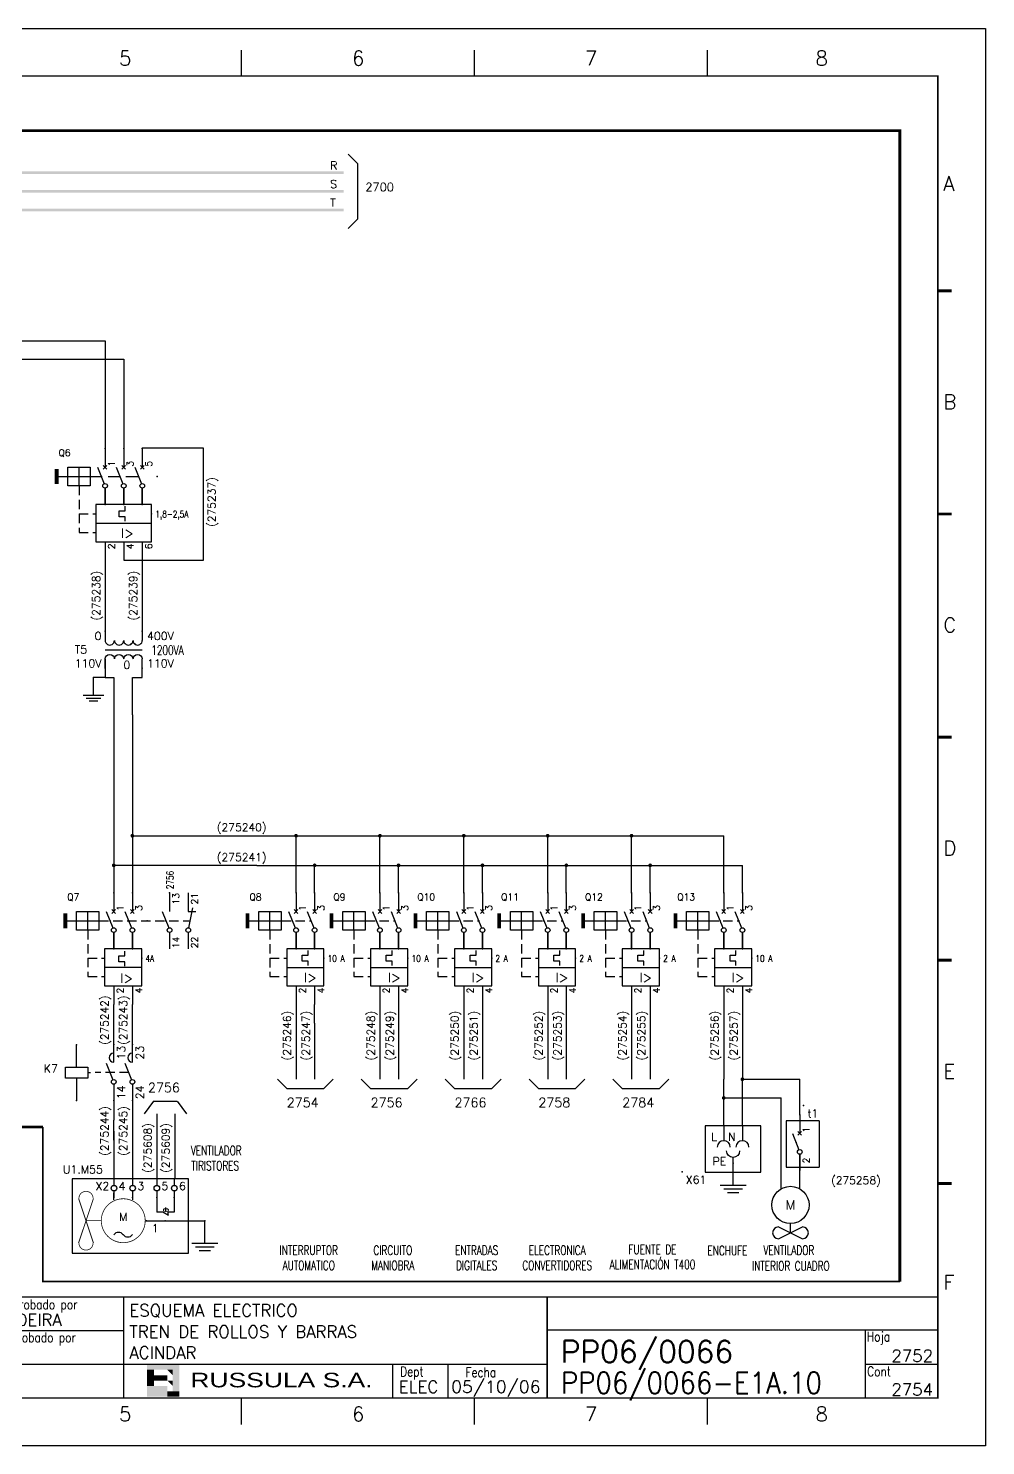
# Model space of a CAD drawing. Extents: x -25 to 1044, y -25744 to 292.
# Drawn here: x 758.6 to 959.1, y -19702 to -19405 of the extents above; entities that cross this region are included whole.
import ezdxf
from ezdxf.enums import TextEntityAlignment as Align

# ---------------------------------------------------------------- set-up
doc = ezdxf.new("R2010")
doc.units = 0
doc.header["$LTSCALE"] = 10
doc.header["$MEASUREMENT"] = 0
doc.linetypes.add('DASHDOT', pattern=[1, 0.5, -0.25, 0, -0.25])
doc.linetypes.add('HIDDEN', pattern=[0.375, 0.25, -0.125])
doc.layers.get('0').update_dxf_attribs({"linetype": 'CONTINUOUS'})
for name, color, linetype in [('$MKLNK', 7, 'HIDDEN'), ('1', 7, 'CONTINUOUS'), ('10', 5, 'CONTINUOUS'), ('102', 7, 'CONTINUOUS'), ('2', 7, 'CONTINUOUS'), ('25', 3, 'CONTINUOUS'), ('35', 2, 'CONTINUOUS'), ('4', 7, 'HIDDEN'), ('8', 1, 'CONTINUOUS'), ('9', 6, 'CONTINUOUS'), ('DIBUJO', 7, 'CONTINUOUS'), ('NODE', 7, 'CONTINUOUS')]:
    doc.layers.add(name, color=color, linetype=linetype)
doc.styles.add('ABBSTYLE', font='ROMANS.SHX', dxfattribs={"width": 0.8})
doc.styles.add('HELVETICA', font='HELV.SHX')
doc.styles.add('LABEL', font='SIMPLEX', dxfattribs={"width": 0.8, "height": 4})
doc.styles.add('ROMANS', font='romans')
doc.styles.get("Standard").update_dxf_attribs({"font": 'simplex'})

# ---------------------------------------------------------------- blocks, each defined once
blk = doc.blocks.new('NOD', base_point=(237.5, 170))
at = {"layer": 'NODE'}
blk.add_point((237.5, 170), dxfattribs=at)
blk = doc.blocks.new('T2')
for p, q in [((152.83, 172.88), (152.83, 177.24)), ((157.83, 172.88), (157.83, 177.24)), ((152.83, 162.88), (152.83, 157.88)), ((157.83, 162.88), (157.83, 157.88))]:
    blk.add_line(p, q)
for p in [(150.33, 170.38), (160.33, 170.38)]:
    blk.add_point(p)
at = {"layer": '102'}
for p, q in [((152.83, 187.88), (152.83, 182.88)), ((157.83, 187.88), (157.83, 182.88)), ((167.83, 187.88), (167.83, 182.88)), ((172.83, 187.88), (172.83, 182.88)), ((150.83, 182.88), (152.6, 178.46)), ((155.83, 182.88), (157.6, 178.46)), ((165.83, 182.88), (167.6, 178.46)), ((172.83, 182.88), (174.83, 182.88)), ((172.96, 178.49), (174.08, 183.88)), ((152.83, 177.25), (152.83, 172.88)), ((157.83, 177.25), (157.83, 172.88)), ((167.83, 177.25), (167.83, 172.88)), ((172.83, 177.25), (172.83, 172.88)), ((160.33, 172.88), (150.33, 172.88)), ((150.33, 172.88), (150.33, 167.88)), ((155.78, 170.99), (155.78, 172.21)), ((160.33, 167.88), (160.33, 172.88)), ((150.33, 167.88), (160.33, 167.88)), ((150.33, 167.88), (150.33, 162.88)), ((154.18, 170.99), (155.78, 170.99)), ((154.18, 169.39), (154.18, 170.99)), ((155.78, 169.39), (154.18, 169.39)), ((155.78, 168.21), (155.78, 169.39)), ((160.33, 162.88), (160.33, 167.88)), ((150.33, 162.88), (160.33, 162.88))]:
    blk.add_line(p, q, dxfattribs=at)
for centre in [(152.83, 177.88), (157.83, 177.88), (167.83, 177.88), (172.83, 177.88)]:
    blk.add_circle(centre, 0.625, dxfattribs=at)
for p in [(151.83, 180.38), (156.83, 180.38), (161.83, 180.38), (161.83, 180.38), (166.83, 180.38)]:
    blk.add_point(p, dxfattribs=at)
at = {"layer": '2', "linetype": 'HIDDEN'}
for p, q in [((148.96, 180.38), (173.29, 180.38)), ((145.83, 177.88), (145.83, 165.38)), ((145.83, 170.38), (150.33, 170.38)), ((145.83, 165.38), (150.33, 165.38))]:
    blk.add_line(p, q, dxfattribs=at)
at = {"layer": '2'}
blk.add_trace([(140.33, 182.38), (139.33, 182.38), (140.33, 178.38), (139.33, 178.38)], dxfattribs=at)
at = {"layer": 'DIBUJO'}
for p, q in [((142.83, 177.88), (142.83, 182.88)), ((142.83, 182.88), (148.83, 182.88)), ((145.83, 177.88), (145.83, 182.88)), ((148.83, 182.88), (148.83, 177.88)), ((153.33, 183.38), (152.33, 182.38)), ((152.33, 183.38), (153.33, 182.38)), ((157.33, 183.38), (158.33, 182.38)), ((158.33, 183.38), (157.33, 182.38)), ((140.33, 180.38), (148.83, 180.38)), ((148.83, 177.88), (142.83, 177.88))]:
    blk.add_line(p, q, dxfattribs=at)
at = {"layer": '2'}
for p in [(152.83, 187.88), (157.83, 187.88), (167.83, 187.88), (152.83, 172.88), (157.83, 172.88)]:
    blk.add_blockref('NOD', p, dxfattribs=at)
at = {"layer": '102'}
blk.add_text('I>', height=2.52, dxfattribs=at).set_placement((156.33, 163.72), align=Align.CENTER)
at = {"layer": 'DIBUJO', "color": 1, "style": 'ROMANS'}
for s, p in [('13', (170.43, 184.76)), ('21', (175.43, 184.76)), ('1', (155.43, 183.05)), ('3', (160.43, 183.05)), ('14', (170.43, 173)), ('22', (175.43, 173)), ('2', (155.43, 160.86)), ('4', (160.43, 160.86))]:
    blk.add_text(s, height=1.8, rotation=90, dxfattribs=at).set_placement(p)
at = {"layer": 'DIBUJO', "color": 6, "style": 'ROMANS', "width": 0.8}
for p in [(168.83, 188.88), (173.83, 188.88)]:
    blk.add_attdef('PAGCAUXABIERTO1', p, '', height=1.8, rotation=90, dxfattribs=at)
at = {"layer": 'DIBUJO', "color": 6, "style": 'ROMANS'}
blk.add_attdef('REFERENCIA', (140.33, 185.88), '', height=1.8, dxfattribs=at)
at = {"layer": 'DIBUJO', "color": 6, "style": 'ROMANS', "width": 0.8}
blk.add_attdef('REGULACION', (161.33, 169.38), '', height=1.8, dxfattribs=at)
blk = doc.blocks.new('CC')
at = {"layer": '$MKLNK'}
blk.add_line((142.44, 173.8), (133.44, 173.8), dxfattribs=at)
for p, q in [((138.44, 176.55), (138.44, 181.3)), ((143.44, 176.55), (143.44, 181.3)), ((138.44, 170.67), (138.44, 166.3)), ((143.44, 170.67), (143.44, 166.3))]:
    blk.add_line(p, q)
at = {"layer": '102'}
for p, q in [((136.44, 176.3), (138.21, 171.88)), ((141.44, 176.3), (143.21, 171.88))]:
    blk.add_line(p, q, dxfattribs=at)
for centre in [(138.44, 171.3), (143.44, 171.3)]:
    blk.add_circle(centre, 0.625, dxfattribs=at)
for centre in [(138.44, 177.8), (143.44, 177.8)]:
    blk.add_arc(centre, 1.25, 90, 270, dxfattribs=at)
at = {"layer": '2'}
for p in [(138.44, 181.3), (143.44, 181.3), (138.44, 166.3), (143.44, 166.3)]:
    blk.add_blockref('NOD', p, dxfattribs=at)
at = {"layer": '8', "flags": 8}
for tag, p in [('1A', (141.52, 177.3)), ('3A', (146.52, 177.3))]:
    blk.add_attdef(tag, p, '', height=2.15, rotation=90, dxfattribs=at)
for tag, p in [('2A', (141.52, 170.3)), ('4A', (146.52, 170.3))]:
    blk.add_attdef(tag, text='', height=2.15, rotation=90, dxfattribs=at).set_placement(p, align=Align.RIGHT)
at = {"layer": '9'}
blk.add_attdef('ID', text='', height=2.15, rotation=90, dxfattribs=at).set_placement((131.19, 173.8), align=Align.CENTER)
blk = doc.blocks.new('$$PLU21C')
for p, q in [((0, 2.5), (0, 0.75)), ((0, -0.75), (0, -2.5))]:
    blk.add_line(p, q)
at = {"layer": '2'}
blk.add_circle((0, 0), 0.75, dxfattribs=at)
for p in [(0, 2.5), (0, -2.5)]:
    blk.add_blockref('NOD', p, dxfattribs=at)
at = {"layer": '8'}
blk.add_attdef('*A', (1.25, -0.5), '', height=2.15, dxfattribs=at)
at = {"layer": '9'}
blk.add_attdef('ID', text='', height=2.15, dxfattribs=at).set_placement((-1.25, -0.5), align=Align.RIGHT)
blk = doc.blocks.new('KK')
for p, q in [((170.54, 197.03), (170.54, 201.39)), ((175.54, 197.03), (175.54, 201.39)), ((180.54, 197.03), (180.54, 201.41)), ((170.54, 187.03), (170.54, 182.03)), ((175.54, 187.03), (175.54, 182.03)), ((180.54, 187.03), (180.54, 182.03))]:
    blk.add_line(p, q)
for p in [(168.04, 194.53), (183.04, 194.53)]:
    blk.add_point(p)
at = {"layer": '102'}
for p, q in [((170.54, 212.03), (170.54, 207.03)), ((175.54, 212.03), (175.54, 207.03)), ((180.54, 212.03), (180.54, 207.03)), ((168.54, 207.03), (170.31, 202.61)), ((173.54, 207.03), (175.31, 202.61)), ((178.54, 207.03), (180.31, 202.61)), ((170.54, 201.4), (170.54, 197.03)), ((175.54, 201.4), (175.54, 197.03)), ((180.54, 201.4), (180.54, 197.03)), ((183.04, 197.03), (168.04, 197.03)), ((168.04, 197.03), (168.04, 192.03)), ((174.36, 195.31), (175.96, 195.31)), ((174.36, 193.71), (174.36, 195.31)), ((175.96, 195.31), (175.96, 196.53)), ((183.04, 192.03), (183.04, 197.03)), ((168.04, 192.03), (183.04, 192.03)), ((168.04, 192.03), (168.04, 187.03)), ((175.96, 193.71), (174.36, 193.71)), ((175.96, 192.53), (175.96, 193.71)), ((183.04, 187.03), (183.04, 192.03)), ((168.04, 187.03), (183.04, 187.03))]:
    blk.add_line(p, q, dxfattribs=at)
for centre in [(170.54, 202.03), (175.54, 202.03), (180.54, 202.03)]:
    blk.add_circle(centre, 0.625, dxfattribs=at)
for p in [(169.54, 204.53), (174.54, 204.53), (179.54, 204.53), (184.54, 204.53)]:
    blk.add_point(p, dxfattribs=at)
at = {"layer": '2', "linetype": 'HIDDEN'}
for p, q in [((163.54, 202.03), (163.54, 189.53)), ((163.54, 194.53), (168.04, 194.53)), ((163.54, 189.53), (168.04, 189.53))]:
    blk.add_line(p, q, dxfattribs=at)
at = {"layer": '2'}
blk.add_trace([(158.04, 206.53), (157.04, 206.53), (158.04, 202.53), (157.04, 202.53)], dxfattribs=at)
at = {"layer": 'DIBUJO'}
for p, q in [((160.54, 202.03), (160.54, 207.03)), ((160.54, 207.03), (166.54, 207.03)), ((163.54, 202.03), (163.54, 207.03)), ((166.54, 207.03), (166.54, 202.03)), ((171.04, 207.53), (170.04, 206.53)), ((170.04, 207.53), (171.04, 206.53)), ((175.04, 207.53), (176.04, 206.53)), ((176.04, 207.53), (175.04, 206.53)), ((180.04, 207.53), (181.04, 206.53)), ((181.04, 207.53), (180.04, 206.53)), ((158.04, 204.53), (166.54, 204.53)), ((166.54, 202.03), (160.54, 202.03))]:
    blk.add_line(p, q, dxfattribs=at)
at = {"layer": '2'}
for p in [(170.54, 212.03), (175.54, 212.03), (180.54, 212.03), (170.54, 197.03), (175.54, 197.03), (180.54, 197.03)]:
    blk.add_blockref('NOD', p, dxfattribs=at)
at = {"layer": '102'}
blk.add_text('I>', height=2.52, dxfattribs=at).set_placement((176.51, 188.04), align=Align.CENTER)
at = {"layer": 'DIBUJO', "color": 1, "style": 'ROMANS'}
for s, p in [('1', (173.15, 207.2)), ('3', (178.15, 207.2)), ('5', (183.15, 207.2)), ('2', (173.15, 185.01)), ('4', (178.15, 185.01)), ('6', (183.15, 185.01))]:
    blk.add_text(s, height=1.8, rotation=90, dxfattribs=at).set_placement(p)
at = {"layer": 'DIBUJO', "color": 6, "style": 'ROMANS'}
blk.add_attdef('REFERENCIA', (158.04, 210.03), '', height=1.8, dxfattribs=at)
at = {"layer": 'DIBUJO', "color": 6, "style": 'ROMANS', "width": 0.8}
blk.add_attdef('REGULACION', (184.04, 193.53), '', height=1.8, dxfattribs=at)
blk = doc.blocks.new('$071501S')
at = {"layer": '2'}
for p, q in [((0, -6), (0, 0)), ((-3, -6), (3, -6)), ((-3, -9), (-3, -6)), ((3, -6), (3, -9)), ((3, -9), (-3, -9)), ((0, -9), (0, -15))]:
    blk.add_line(p, q, dxfattribs=at)
at = {"layer": '2', "rotation": 90}
for p in [(0, 0), (0, -15)]:
    blk.add_blockref('NOD', p, dxfattribs=at)
at = {"layer": '8'}
for tag, p in [('1A', (1, -3.325)), ('2A', (1, -13.325))]:
    blk.add_attdef(tag, p, '', height=2.15, dxfattribs=at)
at = {"layer": '9'}
blk.add_attdef('ID', text='', height=2.15, dxfattribs=at).set_placement((-5, -7.5), align=Align.RIGHT)
blk = doc.blocks.new('T1')
for p, q in [((156.28, 167.9), (156.28, 172.26)), ((161.28, 167.9), (161.28, 172.26)), ((156.28, 157.9), (156.28, 152.9)), ((161.28, 157.9), (161.28, 152.9))]:
    blk.add_line(p, q)
for p in [(153.78, 165.4), (163.78, 165.4)]:
    blk.add_point(p)
at = {"layer": '102'}
for p, q in [((156.28, 182.9), (156.28, 177.9)), ((161.28, 182.9), (161.28, 177.9)), ((154.28, 177.9), (156.04, 173.48)), ((159.28, 177.9), (161.04, 173.48)), ((156.28, 172.28), (156.28, 167.9)), ((161.28, 172.28), (161.28, 167.9)), ((163.78, 167.9), (153.78, 167.9)), ((153.78, 167.9), (153.78, 162.9)), ((163.78, 162.9), (163.78, 167.9)), ((157.96, 166.18), (159.56, 166.18)), ((157.96, 164.58), (157.96, 166.18)), ((159.56, 164.58), (157.96, 164.58)), ((159.56, 166.18), (159.56, 167.4)), ((159.56, 163.4), (159.56, 164.58)), ((153.78, 162.9), (163.78, 162.9)), ((153.78, 162.9), (153.78, 157.9)), ((163.78, 157.9), (163.78, 162.9)), ((153.78, 157.9), (163.78, 157.9))]:
    blk.add_line(p, q, dxfattribs=at)
for centre in [(156.28, 172.9), (161.28, 172.9)]:
    blk.add_circle(centre, 0.625, dxfattribs=at)
for p in [(155.28, 175.4), (160.28, 175.4)]:
    blk.add_point(p, dxfattribs=at)
at = {"layer": '2', "linetype": 'HIDDEN'}
for p, q in [((152.41, 175.4), (160.28, 175.4)), ((149.28, 172.9), (149.28, 160.4)), ((149.28, 165.4), (153.78, 165.4)), ((149.28, 160.4), (153.78, 160.4))]:
    blk.add_line(p, q, dxfattribs=at)
at = {"layer": '2'}
blk.add_trace([(143.78, 177.4), (142.78, 177.4), (143.78, 173.4), (142.78, 173.4)], dxfattribs=at)
at = {"layer": 'DIBUJO'}
for p, q in [((143.78, 175.4), (152.28, 175.4)), ((146.28, 172.9), (146.28, 177.9)), ((146.28, 177.9), (152.28, 177.9)), ((149.28, 172.9), (149.28, 177.9)), ((152.28, 177.9), (152.28, 172.9)), ((156.78, 178.4), (155.78, 177.4)), ((155.78, 178.4), (156.78, 177.4)), ((160.78, 178.4), (161.78, 177.4)), ((161.78, 178.4), (160.78, 177.4)), ((152.28, 172.9), (146.28, 172.9))]:
    blk.add_line(p, q, dxfattribs=at)
at = {"layer": '2'}
for p in [(156.28, 182.9), (161.28, 182.9), (156.28, 167.9), (161.28, 167.9)]:
    blk.add_blockref('NOD', p, dxfattribs=at)
at = {"layer": '102'}
blk.add_text('I>', height=2.52, dxfattribs=at).set_placement((160.11, 158.91), align=Align.CENTER)
at = {"layer": 'DIBUJO', "color": 1, "style": 'ROMANS'}
for s, p in [('3', (163.88, 178.08)), ('1', (158.88, 178.08)), ('2', (158.88, 155.89)), ('4', (163.88, 155.89))]:
    blk.add_text(s, height=1.8, rotation=90, dxfattribs=at).set_placement(p)
at = {"layer": 'DIBUJO', "color": 6, "style": 'ROMANS'}
blk.add_attdef('REFERENCIA', (143.78, 180.9), '', height=1.8, dxfattribs=at)
at = {"layer": 'DIBUJO', "color": 6, "style": 'ROMANS', "width": 0.8}
blk.add_attdef('REGULACION', (164.78, 164.4), '', height=1.8, dxfattribs=at)
blk = doc.blocks.new('$PP313')
at = {"layer": '2'}
blk.add_blockref('NOD', (0, 0), dxfattribs=at)
at = {"layer": '8'}
blk.add_attdef('1A', (1, -3.325), '', height=2.15, dxfattribs=at)
at = {"layer": '9'}
blk.add_attdef('ID', (1, 1), '', height=2.15, dxfattribs=at)
blk = doc.blocks.new('$$PLU21')
blk.add_line((0, -2.5), (0, 2.5))
at = {"layer": '2'}
for p in [(0, 2.5), (0, -2.5)]:
    blk.add_blockref('NOD', p, dxfattribs=at)
at = {"layer": '8'}
blk.add_attdef('*A', (1.25, -0.5), '', height=2.15, dxfattribs=at)
at = {"layer": '9'}
blk.add_attdef('ID', text='', height=2.15, dxfattribs=at).set_placement((-1.25, -0.5), align=Align.RIGHT)
blk = doc.blocks.new('$021501')
at = {"layer": '2'}
for p, q in [((0, -6), (0, 0)), ((-3.5, -6), (3.5, -6)), ((-2.5, -7), (2.5, -7)), ((-1.5, -8), (1.5, -8))]:
    blk.add_line(p, q, dxfattribs=at)
blk.add_blockref('NOD', (0, 0), dxfattribs=at)
blk = doc.blocks.new('$030301')
at = {"layer": '2'}
blk.add_line((0, 0), (4, 0), dxfattribs=at)
blk.add_arc((5.75, 0), 1.75, 90, 270, dxfattribs=at)
at = {"layer": '9'}
blk.add_blockref('NOD', (0, 0), dxfattribs=at)
at = {"layer": '8'}
blk.add_attdef('1A', text='', height=2.15, dxfattribs=at).set_placement((3, -3.325), align=Align.RIGHT)
at = {"layer": '9'}
blk.add_attdef('ID', text='', height=2.15, dxfattribs=at).set_placement((5, 2.5), align=Align.CENTER)
blk = doc.blocks.new('$060303')
at = {"layer": '2'}
for p, q in [((0, 0), (2.5, 0)), ((0, -10), (2.5, -10))]:
    blk.add_line(p, q, dxfattribs=at)
for centre in [(2.5, -1.25), (2.5, -3.75), (2.5, -6.25), (2.5, -8.75)]:
    blk.add_arc(centre, 1.25, 270, 90, dxfattribs=at)
for p in [(0, 0), (0, -10)]:
    blk.add_blockref('NOD', p, dxfattribs=at)
at = {"layer": '8'}
for tag, p in [('1A', (1.5, -3.325)), ('2A', (1.5, -13.325))]:
    blk.add_attdef(tag, text='', height=2.15, dxfattribs=at).set_placement(p, align=Align.RIGHT)
at = {"layer": '9'}
blk.add_attdef('ID', text='', height=2.15, dxfattribs=at).set_placement((0, 1.175), align=Align.CENTER)
blk = doc.blocks.new('newcajec')
at = {"layer": '1'}
for p, q in [((179.4, 20.85), (0.13, 20.85)), ((7, 20.85), (7, 0)), ((71, 20.85), (71, 0)), ((84, 20.85), (84, 0.09)), ((99, 20.85), (99, 0)), ((215.2, 20.8), (215.2, 0)), ((184.64, 20.18), (184.81, 20.01)), ((184.81, 20.01), (185.18, 20.25)), ((10.6, 16.64), (0, 16.64)), ((10.6, 16.64), (99, 16.64)), ((10.6, 12.48), (0, 12.48)), ((10.6, 12.48), (99, 12.48)), ((179.4, 13.87), (215.2, 13.87)), ((368, 14.06), (368, 0)), ((10.6, 8.32), (0, 8.32)), ((10.6, 8.32), (99, 8.32)), ((179.4, 6.93), (267.63, 6.93)), ((267.63, 6.93), (302.5, 6.93)), ((270.63, 6.91), (270.63, 0)), ((282.07, 6.93), (282.07, 0)), ((368, 6.93), (383, 6.93)), ((10.6, 4.16), (0, 4.16)), ((10.6, 4.16), (99, 4.16))]:
    blk.add_line(p, q, dxfattribs=at)
for points in [[(47.5, 272.5, 0.3, 0.3, 0), (47.5, 277.91, 0.3, 0.3, 0)], [(95.5, 272.5, 0.3, 0.3, 0), (95.5, 277.91, 0.3, 0.3, 0)], [(143.5, 272.5, 0.3, 0.3, 0), (143.5, 277.91, 0.3, 0.3, 0)], [(191.5, 272.5, 0.3, 0.3, 0), (191.5, 277.91, 0.3, 0.3, 0)], [(239.5, 272.5, 0.3, 0.3, 0), (239.5, 277.91, 0.3, 0.3, 0)], [(287.5, 272.5, 0.3, 0.3, 0), (287.5, 277.91, 0.3, 0.3, 0)], [(335.5, 272.5, 0.3, 0.3, 0), (335.5, 277.91, 0.3, 0.3, 0)], [(-2.99, 228.23, 0.6, 0.6, 0), (-0.18, 228.23, 0.6, 0.6, 0)], [(383.01, 228.23, 0.6, 0.6, 0), (385.82, 228.23, 0.6, 0.6, 0)], [(-2.99, 182.23, 0.6, 0.6, 0), (-0.18, 182.23, 0.6, 0.6, 0)], [(383.01, 182.23, 0.6, 0.6, 0), (385.82, 182.23, 0.6, 0.6, 0)], [(-2.99, 136.23, 0.6, 0.6, 0), (-0.18, 136.23, 0.6, 0.6, 0)], [(383.01, 136.23, 0.6, 0.6, 0), (385.82, 136.23, 0.6, 0.6, 0)], [(-2.99, 90.23, 0.6, 0.6, 0), (-0.18, 90.23, 0.6, 0.6, 0)], [(383.01, 90.23, 0.6, 0.6, 0), (385.82, 90.23, 0.6, 0.6, 0)], [(-2.99, 44.23, 0.6, 0.6, 0), (-0.18, 44.23, 0.6, 0.6, 0)], [(383.01, 44.23, 0.6, 0.6, 0), (385.82, 44.23, 0.6, 0.6, 0)], [(383, 20.8, 0.3, 0.3, 0), (179.4, 20.8, 0.3, 0.3, 0), (179.4, 0, 0.3, 0.3, 0)], [(302.5, 20.8, 0.3, 0.3, 0), (302.5, 0, 0.3, 0.3, 0)], [(302.5, 14, 0.3, 0.3, 0), (383, 14, 0.3, 0.3, 0)], [(47.5, -5.5, 0.3, 0.3, 0), (47.5, -0.09, 0.3, 0.3, 0)], [(95.5, -5.5, 0.3, 0.3, 0), (95.5, -0.09, 0.3, 0.3, 0)], [(143.5, -5.5, 0.3, 0.3, 0), (143.5, -0.09, 0.3, 0.3, 0)], [(191.5, -5.5, 0.3, 0.3, 0), (191.5, -0.09, 0.3, 0.3, 0)], [(239.5, -5.5, 0.3, 0.3, 0), (239.5, -0.09, 0.3, 0.3, 0)], [(287.5, -5.5, 0.3, 0.3, 0), (287.5, -0.09, 0.3, 0.3, 0)], [(335.5, -5.5, 0.3, 0.3, 0), (335.5, -0.09, 0.3, 0.3, 0)]]:
    blk.add_lwpolyline(points, format="xyseb", dxfattribs=at)
at = {"layer": '1', "const_width": 0.3}
blk.add_lwpolyline([(0, 0), (0, 272.5), (383, 272.5), (383, 0)], close=True, dxfattribs=at)
at = {"layer": '2', "color": 14}
for p, q in [((221.42, 4.69), (221.42, 5.81)), ((221.42, 2.47), (221.42, 3.58))]:
    blk.add_line(p, q, dxfattribs=at)
for points in [[(220.05, 5.81), (220.05, 6.92), (226.74, 5.81), (226.74, 6.92)], [(221.42, 2.47), (220.05, 2.47), (221.42, 5.81), (220.05, 5.81)], [(221.42, 4.69), (224.25, 4.69), (221.42, 3.58), (224.25, 3.58)], [(224.25, 5.81), (225.37, 5.81), (225.37, 4.69)], [(224.25, 3.58), (225.37, 3.58), (225.37, 2.47)], [(225.37, 5.81), (226.74, 5.81), (225.37, 1.35), (226.74, 1.35)], [(224.25, 0.24), (224.25, 2.47), (220.05, 0.24), (220.05, 2.47)], [(226.74, 1.35), (226.74, 0.24), (224.25, 1.35), (224.25, 0.24)]]:
    blk.add_solid(points, dxfattribs=at)
at = {"layer": '1', "style": 'ROMANS'}
for s, p in [('1', (22.29, 274.68)), ('2', (70.29, 274.68)), ('3', (118.29, 274.68)), ('4', (166.29, 274.68)), ('5', (214.29, 274.68)), ('6', (262.29, 274.68)), ('7', (310.29, 274.68)), ('8', (357.79, 274.68)), ('A', (-4.37, 248.84)), ('A', (384.13, 248.84)), ('B', (-4.37, 203.84)), ('B', (384.13, 203.84)), ('C', (-4.37, 157.84)), ('C', (384.13, 157.84)), ('D', (-4.37, 111.84)), ('D', (384.13, 111.84)), ('E', (-4.37, 65.84)), ('E', (384.13, 65.84)), ('F', (-4.37, 22.34)), ('F', (384.13, 22.34)), ('1', (22.29, -4.82)), ('2', (70.29, -4.82)), ('3', (118.29, -4.82)), ('4', (166.29, -4.82)), ('5', (214.29, -4.82)), ('6', (262.29, -4.82)), ('7', (310.29, -4.82)), ('8', (357.79, -4.82))]:
    blk.add_text(s, height=3, dxfattribs=at).set_placement(p)
at = {"layer": '1', "style": 'LABEL', "width": 0.8}
for s, p in [('Diseno comprobado por', (179.73, 18.27)), ('Dibujo comprobado por', (179.81, 11.47)), ('Hoja', (368.38, 11.66)), ('Dibujado por', (179.83, 4.64)), ('Fecha', (285.71, 4.3)), ('Cont', (368.43, 4.46)), ('No', (2.23, 1.05)), ('Revision', (8, 1.05))]:
    blk.add_text(s, height=2, dxfattribs=at).set_placement(p)
for s, p in [('Dept', (274.61, 4.44)), ('Elaborado', (77.5, 1.05)), ('Fecha', (91.5, 1.05))]:
    blk.add_text(s, height=2, dxfattribs=at).set_placement(p, align=Align.CENTER)
at = {"layer": '10', "style": 'ROMANS'}
for tag, p in [('REV41', (3.5, 18.74)), ('REV43', (77.7, 18.74)), ('REV31', (3.5, 14.58)), ('REV33', (77.7, 14.58)), ('REV21', (3.5, 10.42)), ('REV23', (77.7, 10.42)), ('REV11', (3.5, 6.27)), ('REV13', (77.7, 6.27))]:
    blk.add_attdef(tag, text='', height=2.5, dxfattribs=at).set_placement(p, align=Align.MIDDLE)
for tag, p, height in [('REV42', (8, 17.49), 2.5), ('SHEETNAME1', (100.5, 15.83), 2.5), ('DOCUMENTTYPE', (216.43, 16.8), 2.5), ('NOTA', (305.32, 15.8), 3), ('REV32', (8, 13.33), 2.5), ('DESIGNCHECK', (180.74, 14.83), 2.5), ('OBJECT', (216.43, 12.4), 2.5), ('SHEETNAME2', (100.5, 11.67), 2.5), ('ORDER', (305.32, 7.3), 4.5), ('REV22', (8, 9.17), 2.5), ('SHEETNAME3', (100.5, 7.51), 2.5), ('DRAWINGCHECK', (180.53, 7.71), 2.5), ('CUSTOMER', (216.43, 8.08), 2.5), ('REV12', (8, 5.01), 2.5), ('SHEETNAME4', (100.5, 3.35), 2.5), ('USER', (180.63, 0.71), 2.5), ('DEPARTMENT', (271.93, 1.05), 2.5), ('DOCUMENT_ID', (305.32, 0.93), 4.4)]:
    blk.add_attdef(tag, p, '', height=height, dxfattribs=at)
for tag, width, p, p2 in [('REV44', 1.221199, (84.53, 17.49), (98.48, 17.49)), ('REV34', 1.221199, (84.53, 13.33), (98.48, 13.33)), ('REV24', 1.221199, (84.53, 9.17), (98.48, 9.17)), ('REV14', 1.221199, (84.53, 5.01), (98.48, 5.01)), ('CREATED2', 7.039915, (282.71, 1.05), (301.14, 1.05))]:
    blk.add_attdef(tag, text='', height=2.5, dxfattribs=dict(at, width=width)).set_placement(p, p2, align=Align.FIT)
for tag, p in [('SHEET', (382, 7.43)), ('NEXTSHEET', (382, 0.5))]:
    blk.add_attdef(tag, text='', height=2.5, dxfattribs=at).set_placement(p, align=Align.RIGHT)
at = {"layer": 'DIBUJO', "color": 14, "style": 'HELVETICA', "width": 1.3}
blk.add_text('RUSSULA S.A.', height=3, dxfattribs=at).set_placement((229, 2.19))

msp = doc.modelspace()

# ---------------------------------------------------------------- linework, layer by layer
for p, q in [((776.51, -19618), (776.51, -19609.6)), ((780.41, -19618), (780.41, -19609.6)), ((776.51, -19626.92), (776.51, -19633.73)), ((780.46, -19626.92), (780.46, -19633.73)), ((784.85, -19629.85), (782.88, -19632.5)), ((784.85, -19629.85), (789.75, -19629.85)), ((789.78, -19629.85), (791.75, -19632.5)), ((776.51, -19633.73), (776.55, -19633.84)), ((780.46, -19633.73), (780.46, -19633.84)), ((924.24, -19633.95), (917.32, -19633.95)), ((917.32, -19633.95), (917.32, -19643.7)), ((912.05, -19635), (900.36, -19635)), ((900.36, -19635), (900.36, -19644.75)), ((912.05, -19644.75), (912.05, -19635)), ((920.18, -19644.38), (920.18, -19640.98)), ((900.36, -19644.75), (912.05, -19644.75)), ((917.32, -19643.7), (924.24, -19643.7))]:
    msp.add_line(p, q)
at = {"layer": '102'}
for p, q in [((920.18, -19632.68), (920.18, -19636.58)), ((918.62, -19636.58), (920, -19640.03)), ((920.18, -19640.97), (920.18, -19644.38))]:
    msp.add_line(p, q, dxfattribs=at)
msp.add_circle((920.18, -19640.48), 0.487, dxfattribs=at)
msp.add_point((919.4, -19638.53), dxfattribs=at)
at = {"layer": '2', "color": 7}
for p, q in [((825.6, -19431.38), (827.55, -19433.33)), ((827.55, -19433.33), (827.55, -19445.02)), ((827.55, -19445.02), (825.6, -19446.97)), ((795.31, -19493.01), (782.49, -19493.01)), ((795.31, -19516.49), (795.31, -19493.01)), ((774.69, -19516.49), (774.69, -19525.12)), ((778.59, -19516.49), (795.31, -19516.49)), ((782.49, -19516.49), (782.49, -19525.12)), ((774.69, -19535.23), (782.49, -19535.23)), ((774.69, -19537.18), (774.69, -19541.04)), ((782.49, -19541.04), (782.49, -19537.18)), ((774.69, -19541.04), (772.27, -19541.04)), ((774.69, -19541.04), (776.51, -19541.04)), ((776.51, -19541.04), (776.51, -19548.76)), ((780.41, -19541.04), (782.49, -19541.04)), ((780.41, -19574.22), (884.95, -19574.22)), ((884.95, -19574.22), (904.26, -19574.22)), ((776.51, -19580.42), (776.51, -19586.2)), ((806.49, -19580.42), (776.51, -19580.42)), ((780.41, -19580.42), (780.41, -19586.2)), ((806.49, -19580.42), (908.16, -19580.42)), ((814.68, -19613.49), (814.68, -19625.25)), ((818.58, -19613.49), (818.58, -19625.25)), ((832.25, -19613.49), (832.25, -19625.25)), ((836.15, -19613.49), (836.15, -19625.25)), ((849.82, -19613.49), (849.82, -19625.25)), ((853.71, -19613.49), (853.71, -19625.25)), ((867.38, -19613.49), (867.38, -19625.25)), ((871.28, -19613.49), (871.28, -19625.25)), ((884.95, -19613.49), (884.95, -19625.25)), ((888.85, -19613.49), (888.85, -19625.25)), ((904.26, -19613.49), (904.26, -19625.25)), ((908.16, -19613.49), (908.16, -19625.25)), ((810.78, -19625.25), (812.73, -19627.2)), ((820.53, -19627.2), (822.48, -19625.25)), ((828.35, -19625.25), (830.3, -19627.2)), ((838.1, -19627.2), (840.05, -19625.25)), ((845.92, -19625.25), (847.87, -19627.2)), ((855.66, -19627.2), (857.61, -19625.25)), ((863.48, -19625.25), (865.43, -19627.2)), ((873.23, -19627.2), (875.18, -19625.25)), ((881.05, -19625.25), (883, -19627.2)), ((890.8, -19627.2), (892.75, -19625.25)), ((904.26, -19635), (904.26, -19625.25)), ((907.96, -19625.25), (920.18, -19625.25)), ((908.16, -19635), (908.16, -19625.25)), ((920.18, -19632.71), (920.18, -19625.25)), ((812.73, -19627.2), (820.53, -19627.2)), ((830.3, -19627.2), (838.1, -19627.2)), ((847.87, -19627.2), (855.66, -19627.2)), ((865.43, -19627.2), (873.23, -19627.2)), ((883, -19627.2), (890.8, -19627.2)), ((904.06, -19629.15), (916.28, -19629.15)), ((916.28, -19648.22), (916.28, -19629.15)), ((776.55, -19638), (776.55, -19633.84)), ((780.46, -19633.84), (780.47, -19637.23)), ((785.53, -19632.5), (785.53, -19646.12)), ((789.31, -19632.5), (789.31, -19646.12)), ((924.24, -19633.95), (924.24, -19643.7)), ((776.55, -19636.16), (776.55, -19646.12)), ((780.47, -19637.23), (780.47, -19646.12)), ((920.18, -19648.22), (920.18, -19643.44)), ((792.18, -19646.12), (767.77, -19646.12)), ((767.77, -19646.12), (767.77, -19661.71)), ((792.18, -19661.71), (792.18, -19646.12)), ((780.47, -19650.02), (780.47, -19650.53)), ((784.35, -19654.89), (792.18, -19654.89)), ((792.18, -19654.89), (795.58, -19654.89)), ((915.74, -19656.18), (920.73, -19658.68)), ((915.74, -19658.68), (920.73, -19656.18)), ((918.23, -19657.43), (918.23, -19655.48)), ((767.77, -19661.71), (792.18, -19661.71))]:
    msp.add_line(p, q, dxfattribs=at)
at = {"layer": '2'}
for p, q in [((634.39, -19470.48), (774.69, -19470.48)), ((774.69, -19470.48), (774.69, -19493.1)), ((642.19, -19474.38), (778.59, -19474.38)), ((778.59, -19474.38), (778.59, -19493.1)), ((774.69, -19525.12), (774.69, -19527.43)), ((774.69, -19527.43), (774.69, -19529.38)), ((782.49, -19525.12), (782.49, -19527.43)), ((782.49, -19527.43), (782.49, -19529.38)), ((774.69, -19529.38), (774.69, -19531.33)), ((782.49, -19529.38), (782.49, -19531.33)), ((780.41, -19548.88), (780.41, -19541.04)), ((776.51, -19548.76), (776.51, -19580.23)), ((780.41, -19548.88), (780.41, -19574.03)), ((780.41, -19574.22), (780.41, -19580.42)), ((814.68, -19586.2), (814.68, -19574.22)), ((832.25, -19586.2), (832.25, -19574.22)), ((849.82, -19586.2), (849.82, -19574.03)), ((867.38, -19586.2), (867.38, -19574.22)), ((884.95, -19586.2), (884.95, -19574.22)), ((904.26, -19586.2), (904.26, -19574.22)), ((818.58, -19586.2), (818.58, -19580.42)), ((836.15, -19586.2), (836.15, -19580.42)), ((853.71, -19586.2), (853.71, -19580.42)), ((871.28, -19586.2), (871.28, -19580.42)), ((888.85, -19586.2), (888.85, -19580.42)), ((908.16, -19586.2), (908.16, -19580.42)), ((814.68, -19609.6), (814.68, -19613.49)), ((818.58, -19613.49), (818.58, -19609.6)), ((832.25, -19609.6), (832.25, -19613.49)), ((836.15, -19609.6), (836.15, -19613.49)), ((849.82, -19609.6), (849.82, -19613.49)), ((853.71, -19609.6), (853.71, -19613.49)), ((867.38, -19609.6), (867.38, -19611.94)), ((871.28, -19609.6), (871.28, -19613.49)), ((884.95, -19609.6), (884.95, -19613.49)), ((888.85, -19609.6), (888.85, -19613.49)), ((904.26, -19609.6), (904.26, -19613.49)), ((908.16, -19609.6), (908.16, -19613.49)), ((867.38, -19611.94), (867.38, -19613.49)), ((771.05, -19623.85), (771.63, -19623.85)), ((776.55, -19650.53), (776.55, -19649.04))]:
    msp.add_line(p, q, dxfattribs=at)
at = {"layer": '2', "color": 7, "linetype": 'HIDDEN'}
msp.add_line((771.57, -19498.95), (781.71, -19498.95), dxfattribs=at)
at = {"layer": '2', "color": 3, "linetype": 'DASHDOT'}
for points, const_width in [([(564.38, -19426.47), (941.14, -19426.47), (941.14, -19667.63)], 0.601), ([(761.67, -19635.26), (564.38, -19635.26), (564.38, -19426.47)], 0.546)]:
    msp.add_lwpolyline(points, dxfattribs=dict(at, const_width=const_width))
at = {"layer": '2', "color": 7}
for points in [[(780.21, -19574.22, 0.39, 0.39, 1), (780.6, -19574.22, 0.39, 0.39, 1)], [(776.31, -19580.42, 0.39, 0.39, 1), (776.7, -19580.42, 0.39, 0.39, 1)], [(907.96, -19625.25, 0.39, 0.39, 1), (908.35, -19625.25, 0.39, 0.39, 1)], [(904.06, -19629.15, 0.39, 0.39, 1), (904.45, -19629.15, 0.39, 0.39, 1)]]:
    msp.add_lwpolyline(points, format="xyseb", close=True, dxfattribs=at)
at = {"layer": '2', "color": 7, "const_width": 0.39}
for points in [[(814.49, -19574.22, 1), (814.88, -19574.22, 1)], [(832.05, -19574.22, 1), (832.44, -19574.22, 1)], [(849.62, -19574.22, 1), (850.01, -19574.22, 1)], [(867.19, -19574.22, 1), (867.58, -19574.22, 1)], [(884.75, -19574.22, 1), (885.14, -19574.22, 1)], [(818.39, -19580.42, 1), (818.78, -19580.42, 1)], [(835.95, -19580.42, 1), (836.34, -19580.42, 1)], [(853.52, -19580.42, 1), (853.91, -19580.42, 1)], [(871.09, -19580.42, 1), (871.48, -19580.42, 1)], [(888.65, -19580.42, 1), (889.04, -19580.42, 1)]]:
    msp.add_lwpolyline(points, format="xyb", close=True, dxfattribs=at)
at = {"layer": '2', "color": 3, "linetype": 'DASHDOT'}
msp.add_lwpolyline([(941.14, -19667.63, 0.39, 0.39, 0), (761.67, -19667.63, 0.39, 0.39, 0), (761.67, -19635.26, 0.546, 0.546, 0)], format="xyseb", dxfattribs=at)
at = {"layer": '2'}
for points in [[(769.22, -19650.21, 0.156, 0.156, -0.414214), (770.7, -19648.73, 0.156, 0.156, -0.414214), (772.18, -19650.21, 0.156, 0.156, 0)], [(769.14, -19650.21, 0.187, 0.187, 0), (772.26, -19659.57, 0.187, 0.187, 0)], [(772.26, -19650.21, 0.187, 0.187, 0), (769.14, -19659.57, 0.187, 0.187, 0)], [(769.22, -19659.57, 0.156, 0.156, 0.414214), (770.7, -19661.05, 0.156, 0.156, 0.414214), (772.18, -19659.57, 0.156, 0.156, 0)]]:
    msp.add_lwpolyline(points, format="xyseb", dxfattribs=at)
msp.add_lwpolyline([(773.9, -19654.89, 0.156, 0.156, 1), (783.1, -19654.89, 0.156, 0.156, 1)], format="xyseb", close=True, dxfattribs=at)
at = {"layer": '2', "linetype": 'HIDDEN'}
msp.add_lwpolyline([(770.7, -19654.89, 0.187, 0.187, 0), (773.82, -19654.89, 0.187, 0.187, 0)], format="xyseb", dxfattribs=at)
at = {"layer": '2', "color": 7}
msp.add_circle((918.23, -19651.58), 3.9, dxfattribs=at)
at = {"layer": '2'}
for centre, start, end in [((777.52, -19658.55), 36.8699, 143.1301), ((779.47, -19657.08), 216.8699, 323.1301)]:
    msp.add_arc(centre, 1.22, start, end, dxfattribs=at)
at = {"layer": '2', "color": 7}
for centre, start, end in [((915.74, -19657.43), 90, 270), ((920.73, -19657.43), 270, 90)]:
    msp.add_arc(centre, 1.25, start, end, dxfattribs=at)
at = {"layer": '2'}
for points in [[(587.79, -19435), (587.79, -19435.55), (824.68, -19435), (824.68, -19435.55)], [(591.7, -19438.9), (591.7, -19439.45), (824.68, -19438.9), (824.68, -19439.45)], [(595.61, -19442.8), (595.61, -19443.35), (824.69, -19442.8), (824.69, -19443.35)]]:
    msp.add_trace(points, dxfattribs=at)
at = {"layer": '25'}
msp.add_line((787.36, -19652.13), (787.36, -19652.89), dxfattribs=at)
at = {"layer": '35', "color": 7}
for p, q in [((785.53, -19650.02), (785.53, -19653.11)), ((789.19, -19650.02), (789.19, -19653.11)), ((786.77, -19653.11), (785.53, -19653.11)), ((787.97, -19653.78), (786.77, -19653.11)), ((789.19, -19653.11), (787.82, -19653.11)), ((787.82, -19653.11), (787.82, -19653.8))]:
    msp.add_line(p, q, dxfattribs=at)
at = {"layer": 'DIBUJO'}
for p, q in [((919.79, -19636.19), (920.57, -19636.97)), ((920.57, -19636.19), (919.79, -19636.97))]:
    msp.add_line(p, q, dxfattribs=at)
msp.add_lwpolyline([(539.1, -19405.03), (959.1, -19405.03), (959.1, -19702.03), (539.1, -19702.03), (539.1, -19405.03)], dxfattribs=at)

# ---------------------------------------------------------------- block references
ref = msp.add_blockref('T2', (657.32, -19732.72), dxfattribs=dict(xscale=0.7798923563961904, yscale=0.7798923563961904, zscale=0.7798923563961904))
ref.add_attrib('REFERENCIA', 'Q7', (766.76, -19587.76), dxfattribs={"layer": 'DIBUJO', "color": 6, "height": 1.404, "style": 'ROMANS'})
ref.add_attrib('REGULACION', '4A', (783.14, -19600.63), dxfattribs={"layer": 'DIBUJO', "color": 6, "height": 1.404, "style": 'ROMANS', "width": 0.8})
ref.add_attrib('PAGCAUXABIERTO1', '2756', (788.99, -19585.42), dxfattribs={"layer": 'DIBUJO', "color": 6, "height": 1.404, "rotation": 90, "style": 'ROMANS', "width": 0.8})
at = {"xscale": 0.7798923563961904, "yscale": 0.7798923563961904, "zscale": 0.7798923563961904}
for name, p, values in [('T1', (692.8, -19728.84), {'REFERENCIA': 'Q8', 'REGULACION': '10 A'}), ('T1', (710.37, -19728.84), {'REFERENCIA': 'Q9', 'REGULACION': '10 A'}), ('T1', (727.94, -19728.84), {'REFERENCIA': 'Q10', 'REGULACION': '2 A'}), ('T1', (745.5, -19728.84), {'REFERENCIA': 'Q11', 'REGULACION': '2 A'}), ('T1', (763.07, -19728.84), {'REFERENCIA': 'Q12', 'REGULACION': '2 A'}), ('T1', (782.38, -19728.84), {'REFERENCIA': 'Q13', 'REGULACION': '10 A'}), ('CC', (668.54, -19759.39), {'1A': '13', '2A': '14', '3A': '23', '4A': '24'})]:
    msp.add_blockref(name, p, dxfattribs=at).add_auto_attribs(values)
ref = msp.add_blockref('$PP313', (920.99, -19630.78), dxfattribs=dict(xscale=-0.7798923563961904, yscale=0.7798923563961904, zscale=0.7798923563961904, rotation=180))
ref.add_attrib('ID', 't1', (921.77, -19633.24), dxfattribs={"layer": '9', "height": 1.677, "style": 'ROMANS'})
ref = msp.add_blockref('$030301', (904.26, -19635), dxfattribs=dict(xscale=0.7798923563961904, yscale=0.7798923563961904, zscale=0.7798923563961904, rotation=270))
ref.add_attrib('1A', 'L', dxfattribs={"layer": '8', "height": 1.68}).set_placement((902.85, -19638.14), align=Align.RIGHT)
ref = msp.add_blockref('$030301', (908.16, -19635), dxfattribs=dict(xscale=0.7798923563961904, yscale=0.7798923563961904, zscale=0.7798923563961904, rotation=270))
ref.add_attrib('1A', 'N', dxfattribs={"layer": '8', "height": 1.68}).set_placement((906.75, -19638.14), align=Align.RIGHT)
ref = msp.add_blockref('$030301', (906.21, -19644.75), dxfattribs=dict(xscale=-0.7798923563961904, yscale=0.7798923563961904, zscale=0.7798923563961904, rotation=270))
ref.add_attrib('1A', 'PE', dxfattribs={"layer": '8', "height": 1.677}).set_placement((904.8, -19643.28), align=Align.RIGHT)
at = {"xscale": -0.7798923563961904, "yscale": 0.7798923563961904, "zscale": 0.7798923563961904, "rotation": 270}
msp.add_blockref('$030301', (906.21, -19644.75), dxfattribs=at)
at = {"xscale": -0.7798923563961904, "yscale": 0.7798923563961904, "zscale": 0.7798923563961904}
msp.add_blockref('$021501', (906.21, -19642.8), dxfattribs=at)
ref = msp.add_blockref('$PP313', (895.52, -19644.67), dxfattribs=dict(xscale=-0.7798923563961904, yscale=0.7798923563961904, zscale=0.7798923563961904, rotation=180))
ref.add_attrib('ID', 'X61', (896.3, -19647.13), dxfattribs={"layer": '9', "height": 1.677, "style": 'ROMANS'})
at = {"layer": '2', "color": 7}
ref = msp.add_blockref('newcajec', (559.77, -19692.03), dxfattribs=dict(at, xscale=1.016513761467894, yscale=1.016513761467894, zscale=1.016513761467894))
ref.add_attrib('REV24', '24/05/07', dxfattribs={"layer": '10', "height": 2.541, "style": 'ROMANS', "width": 0.728168}).set_placement((645.7, -19682.7), (659.88, -19682.7), align=Align.FIT)
ref.add_attrib('SHEETNAME3', 'DISTRIBUCION DE POTENCIA', (661.93, -19684.4), dxfattribs={"layer": '10', "height": 2.5413, "style": 'ROMANS'})
ref.add_attrib('SHEETNAME2', 'CONVERTIDOR C.C. TIJERA 2BM', (661.93, -19680.17), dxfattribs={"layer": '10', "height": 2.5413, "style": 'ROMANS'})
ref.add_attrib('SHEETNAME1', '+TA104', (661.93, -19675.94), dxfattribs={"layer": '10', "height": 2.541, "style": 'ROMANS'})
ref.add_attrib('USER', 'J.PAZOS', (743.39, -19691.31), dxfattribs={"layer": '10', "height": 2.541, "style": 'ROMANS'})
ref.add_attrib('DRAWINGCHECK', 'J.L.C.C.', (743.29, -19684.19), dxfattribs={"layer": '10', "height": 2.541, "style": 'ROMANS'})
ref.add_attrib('DESIGNCHECK', 'J.M. CEDEIRA', (743.5, -19676.95), dxfattribs={"layer": '10', "height": 2.5413, "style": 'ROMANS'})
ref.add_attrib('REV22', 'As-built', (567.91, -19682.7), dxfattribs={"layer": '10', "height": 2.541, "style": 'ROMANS'})
ref.add_attrib('REV12', 'Aprobación documentación', (567.91, -19686.93), dxfattribs={"layer": '10', "height": 2.5413, "style": 'ROMANS'})
ref.add_attrib('REV21', '1', dxfattribs={"layer": '10', "height": 2.54, "style": 'ROMANS'}).set_placement((563.33, -19681.43), align=Align.MIDDLE)
ref.add_attrib('REV11', '0', dxfattribs={"layer": '10', "height": 2.54, "style": 'ROMANS'}).set_placement((563.33, -19685.66), align=Align.MIDDLE)
ref.add_attrib('SHEETNAME4', '-', (661.93, -19688.63), dxfattribs={"layer": '10', "height": 2.54, "style": 'ROMANS'})
ref.add_attrib('REV14', '24/05/07', dxfattribs={"layer": '10', "height": 2.541, "style": 'ROMANS', "width": 0.728168}).set_placement((645.7, -19686.93), (659.88, -19686.93), align=Align.FIT)
ref.add_attrib('REV23', 'C.C.R.', dxfattribs={"layer": '10', "height": 2.541, "style": 'ROMANS'}).set_placement((638.76, -19681.43), align=Align.MIDDLE)
ref.add_attrib('REV13', 'PAZOS', dxfattribs={"layer": '10', "height": 2.541, "style": 'ROMANS'}).set_placement((638.76, -19685.66), align=Align.MIDDLE)
ref.add_attrib('DOCUMENT_ID', 'PP06/0066-E1A.10', (870.14, -19691.08), dxfattribs={"layer": '10', "height": 4.4727, "style": 'ROMANS', "width": 0.9})
ref.add_attrib('ORDER', 'PP06/0066', (870.14, -19684.6), dxfattribs={"layer": '10', "height": 4.574, "style": 'ROMANS'})
ref.add_attrib('CUSTOMER', 'ACINDAR', (779.78, -19683.81), dxfattribs={"layer": '10', "height": 2.541, "style": 'ROMANS'})
ref.add_attrib('OBJECT', 'TREN DE ROLLOS Y BARRAS', (779.78, -19679.42), dxfattribs={"layer": '10', "height": 2.5413, "style": 'ROMANS'})
ref.add_attrib('DOCUMENTTYPE', 'ESQUEMA ELECTRICO', (779.78, -19674.95), dxfattribs={"layer": '10', "height": 2.5413, "style": 'ROMANS'})
ref.add_attrib('CREATED2', '05/10/06', dxfattribs={"layer": '10', "height": 2.541, "style": 'ROMANS', "width": 0.961976}).set_placement((847.15, -19690.96), (865.89, -19690.96), align=Align.FIT)
ref.add_attrib('DEPARTMENT', 'ELEC', (836.2, -19690.96), dxfattribs={"layer": '10', "height": 2.541, "style": 'ROMANS'})
ref.add_attrib('NEXTSHEET', '2754', dxfattribs={"layer": '10', "height": 2.541, "style": 'ROMANS'}).set_placement((948.08, -19691.52), align=Align.RIGHT)
ref.add_attrib('SHEET', '2752', dxfattribs={"layer": '10', "height": 2.541, "style": 'ROMANS'}).set_placement((948.08, -19684.47), align=Align.RIGHT)
at = {"layer": '2', "color": 7, "xscale": 0.7798923563961904, "yscale": 0.7798923563961904, "zscale": 0.7798923563961904}
for name, p, values in [('KK', (641.69, -19658.46), {'REFERENCIA': 'Q6', 'REGULACION': '1,8-2,5A'}), ('$$PLU21C', (776.55, -19648.07), {'ID': 'X2', '*A': '4'}), ('$$PLU21C', (780.47, -19648.07), {'*A': '3'}), ('$$PLU21C', (785.53, -19648.07), {'*A': '5'}), ('$$PLU21C', (789.19, -19648.07), {'*A': '6'})]:
    msp.add_blockref(name, p, dxfattribs=at).add_auto_attribs(values)
at = {"layer": '2', "color": 7}
ref = msp.add_blockref('$060303', (782.49, -19531.33), dxfattribs=dict(at, xscale=0.7798923563961904, yscale=0.7798923563961904, zscale=0.7798923563961904, rotation=270))
ref.add_attrib('ID', 'T5', dxfattribs={"layer": '9', "height": 1.677}).set_placement((769.63, -19536.03), align=Align.CENTER)
ref.add_attrib('1A', '400V', dxfattribs={"layer": '8', "height": 1.677}).set_placement((789.09, -19533.2), align=Align.RIGHT)
ref.add_attrib('2A', '0', dxfattribs={"layer": '8', "height": 1.68}).set_placement((773.94, -19533.2), align=Align.RIGHT)
ref = msp.add_blockref('$060303', (782.49, -19539.13), dxfattribs=dict(at, xscale=-0.7798923563961904, yscale=0.7798923563961904, zscale=0.7798923563961904, rotation=270))
ref.add_attrib('1A', '110V', dxfattribs={"layer": '8', "height": 1.677}).set_placement((789.09, -19538.94), align=Align.RIGHT)
ref.add_attrib('2A', '110V', dxfattribs={"layer": '8', "height": 1.677}).set_placement((773.94, -19538.94), align=Align.RIGHT)
for p, xscale, yscale, zscale in [((772.27, -19541.04), 0.6177365199177833, 0.6177365199177833, 0.6177365199177833), ((795.58, -19654.89), 0.7798923563961904, 0.7798923563961904, 0.7798923563961904)]:
    msp.add_blockref('$021501', p, dxfattribs=dict(at, xscale=xscale, yscale=yscale, zscale=zscale))
at = {"layer": '2', "xscale": 0.7798923563961904, "yscale": 0.7798923563961904, "zscale": 0.7798923563961904}
msp.add_blockref('NOD', (920.18, -19632.68), dxfattribs=at)
at = {"layer": '2', "color": 7}
ref = msp.add_blockref('$$PLU21', (785.32, -19654.89), dxfattribs=dict(at, xscale=0.7798923563961904, yscale=0.7798923563961904, zscale=0.7798923563961904, rotation=270))
ref.add_attrib('*A', '1', (784.47, -19657.3), dxfattribs={"layer": '8', "height": 1.68})
at = {"layer": '4'}
ref = msp.add_blockref('$071501S', (768.71, -19618), dxfattribs=dict(at, xscale=0.7798923563961904, yscale=0.7798923563961904, zscale=0.7798923563961904))
ref.add_attrib('ID', 'K7', dxfattribs={"layer": '9', "height": 1.677}).set_placement((764.81, -19623.85), align=Align.RIGHT)

# ---------------------------------------------------------------- texts
at = {"layer": '2', "color": 6}
for s, height, p in [('R', 1.64, (821.86, -19434.59)), ('S', 1.64, (821.86, -19438.49)), ('2700', 1.755, (829.18, -19439.17)), ('T', 1.64, (821.86, -19442.39)), ('(275240)', 1.638, (798.11, -19573.26)), ('(275241)', 1.638, (798.11, -19579.53)), ('U1.M55', 1.685, (765.85, -19644.99)), ('(275258)', 1.638, (926.74, -19647.25))]:
    msp.add_text(s, height=height, dxfattribs=at).set_placement(p)
for s, p in [('(275237)', (797.83, -19509.48)), ('(275238)', (773.65, -19529.1)), ('(275239)', (781.4, -19529.1)), ('(275242)', (775.4, -19618.06)), ('(275243)', (779.31, -19618.06)), ('(275246)', (813.6, -19621.29)), ('(275247)', (817.56, -19621.29)), ('(275248)', (831.17, -19621.29)), ('(275249)', (835.13, -19621.29)), ('(275250)', (848.73, -19621.29)), ('(275251)', (852.69, -19621.29)), ('(275252)', (866.3, -19621.29)), ('(275253)', (870.26, -19621.29)), ('(275254)', (883.87, -19621.29)), ('(275255)', (887.83, -19621.29)), ('(275256)', (903.17, -19621.29)), ('(275257)', (907.14, -19621.29)), ('(275244)', (775.4, -19641.28)), ('(275245)', (779.31, -19641.28)), ('(275608)', (784.42, -19644.84)), ('(275609)', (788.2, -19644.84))]:
    msp.add_text(s, height=1.638, rotation=90, dxfattribs=at).set_placement(p)
at = {"layer": '2', "color": 7, "style": 'ROMANS', "width": 0.7}
for s, p in [('1200VA', (784.37, -19536.31)), ('VENTILADOR', (792.65, -19641.18)), ('TIRISTORES', (792.75, -19644.34))]:
    msp.add_text(s, height=1.95, dxfattribs=at).set_placement(p)
at = {"layer": '2', "color": 7, "style": 'ROMANS'}
for s, p in [('2756', (783.67, -19627.96)), ('2754', (812.73, -19631.1)), ('2756', (830.3, -19631.1)), ('2766', (847.87, -19631.1)), ('2758', (865.43, -19631.1)), ('2784', (883, -19631.1))]:
    msp.add_text(s, height=1.95, dxfattribs=at).set_placement(p)
msp.add_text('M', height=1.95, dxfattribs=at).set_placement((918.23, -19651.58), align=Align.MIDDLE)
at = {"layer": '2'}
msp.add_text('M', height=1.68, dxfattribs=at).set_placement((778.5, -19654.89), align=Align.CENTER)
at = {"layer": '2', "color": 7, "style": 'ROMANS', "width": 0.7}
for s, height, p in [('INTERRUPTOR', 1.9497, (817.34, -19662.06)), ('CIRCUITO', 1.95, (834.95, -19662.06)), ('ENTRADAS', 1.95, (852.51, -19662.06)), ('ELECTRONICA', 1.9497, (869.38, -19662.06)), ('FUENTE DE', 1.95, (889.33, -19661.88)), ('ENCHUFE', 1.95, (905.03, -19662.12)), ('VENTILADOR', 1.95, (917.89, -19662.06)), ('AUTOMATICO', 1.95, (817.34, -19665.22)), ('MANIOBRA', 1.95, (834.95, -19665.22)), ('DIGITALES', 1.95, (852.51, -19665.22)), ('CONVERTIDORES', 1.9497, (869.38, -19665.22)), ('ALIMENTACIÓN T400', 1.9497, (889.33, -19665.03)), ('INTERIOR CUADRO', 1.9497, (918.3, -19665.35))]:
    msp.add_text(s, height=height, dxfattribs=at).set_placement(p, align=Align.CENTER)
at = {"layer": '25', "style": 'ABBSTYLE', "width": 0.8}
msp.add_text('0', height=1.05, rotation=270, dxfattribs=at).set_placement((786.9, -19652.27))
at = {"layer": '8', "text_generation_flag": 4}
msp.add_attdef('0', text='a', height=1.68, dxfattribs=at).set_placement((779.98, -19537.57), align=Align.RIGHT)
at = {"layer": 'DIBUJO', "color": 1, "style": 'ROMANS'}
for s, p in [('1', (922.21, -19636.44)), ('2', (922.21, -19642.86))]:
    msp.add_text(s, height=1.4, rotation=90, dxfattribs=at).set_placement(p)

doc.saveas('drawing.dxf')
